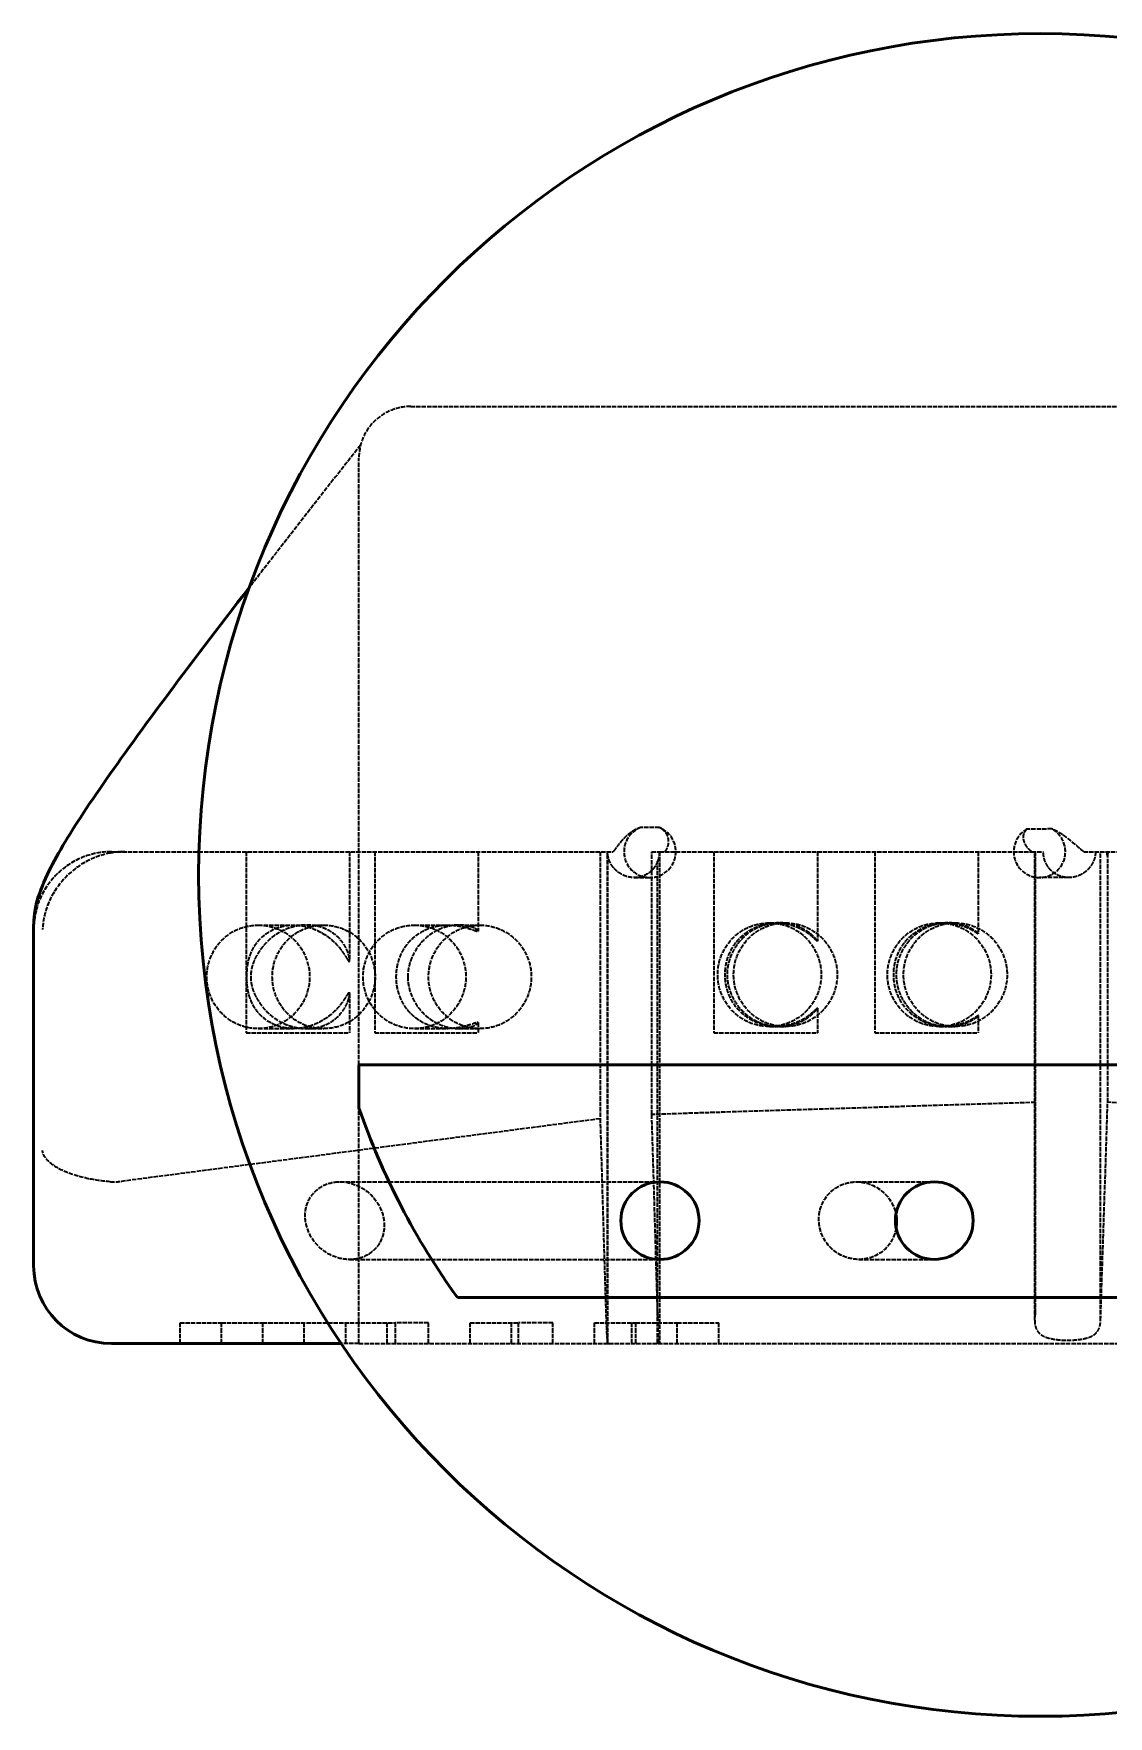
# Model space of a CAD drawing. Header units: millimetres. Extents: x -1239 to 1239, y -844 to 843.
# Drawn here: x -1239 to -201, y -782 to 843 of the extents above; entities that cross this region are included whole.
import ezdxf

# ---------------------------------------------------------------- set-up
doc = ezdxf.new("R2010")
doc.units = ezdxf.units.MM
doc.linetypes.add('Durchgehend', pattern=[0])
doc.linetypes.add('Gestrichelt', pattern=[5.7, 4.56, -1.14])
doc.layers.add('Sichtbar (ISO)', color=7, linetype='Durchgehend', lineweight=50)
doc.layers.add('Verdeckt (ISO)', color=7, linetype='Gestrichelt', lineweight=35)

# ---------------------------------------------------------------- blocks, each defined once
blk = doc.blocks.new('hand update_Blatt_3_ANSICHT5')
at = {"layer": 'Sichtbar (ISO)', "ltscale": 1.31579}
for p, q in [((-1238.7, -346.5), (-1238.7, -19.8)), ((-924.7, -193.8), (-924.7, -152.2)), ((-924.7, -152.2), (403.6, -152.2)), ((295.8, -377.1), (-829.7, -377.1)), ((-941.8, -421.5), (-1163.7, -421.5))]:
    blk.add_line(p, q, dxfattribs=at)
blk.add_circle((-266.9, 31), 812.5, dxfattribs=at)
at = {"layer": 'Sichtbar (ISO)', "ltscale": 1.31579, "extrusion": (0, 0, -1)}
for centre, radius, start, end in [((266.9, 31), 695.1, 324.0551, 341.1337), ((1163.7, -346.5), 75, 270, 0)]:
    blk.add_arc(centre, radius, start, end, dxfattribs=at)
for centre, major_axis, ratio, start_param, end_param in [((-634.1, -302.8), (37.8, 0), 0.991991, 3.141593, 9.424778), ((-369.3, -302.8), (37.5, 0), 0.999522, 3.141593, 9.424778), ((-443.2, -302.8), (-27.3, 26.5), 0.970343, 2.196342, 2.546958)]:
    blk.add_ellipse(centre, major_axis=major_axis, ratio=ratio, start_param=start_param, end_param=end_param, dxfattribs=at)
at = {"layer": 'Sichtbar (ISO)', "ltscale": 1.31579}
blk.add_open_spline([(-1030.5, 308.7), (-1061, 269.2), (-1088.3, 233.4), (-1136.8, 168.1), (-1157.9, 138.9), (-1192.6, 88.4), (-1206.2, 67.3), (-1221.8, 39.1), (-1226.3, 30.3), (-1234.1, 10.6), (-1238.7, 0.8), (-1238.7, -19.8)], degree=3, knots=[59.829263, 59.829263, 59.829263, 59.829263, 97.88328, 97.88328, 137.129441, 137.129441, 176.375602, 176.375602, 195.998682, 195.998682, 215.621762, 215.621762, 215.621762, 215.621762], dxfattribs=at)
at = {"layer": 'Verdeckt (ISO)', "ltscale": 0.921053}
for p, q in [((-874.7, 483.5), (353.5, 483.5)), ((-924.7, -152.2), (-924.7, 433.5)), ((-1163.5, 53.5), (-679.2, 53.5)), ((-1033.7, 53.5), (-1033.7, -121.5)), ((-933.7, 53.5), (-933.7, -51.3)), ((-909.5, 53.5), (-909.5, -121.5)), ((-809.5, 53.5), (-809.5, -23.2)), ((-691.9, 53.5), (-691.9, -204.4)), ((-684.7, -420.8), (-684.7, 53.5)), ((-684.5, -420.9), (-684.5, 50.1)), ((-642, -200.3), (-642, 53.5)), ((-642, 53.5), (-634.7, 53.5)), ((-634.7, 53.5), (-629.2, 53.5)), ((-634.7, 53.5), (-634.7, -420.8)), ((-629.2, 53.5), (-275.1, 53.5)), ((-582.1, 53.5), (-582.1, -121.5)), ((-482.1, 53.5), (-482.1, -32.9)), ((-426.8, 53.5), (-426.8, -121.5)), ((-326.8, 53.5), (-326.8, -25.7)), ((-275.1, 53.5), (-264, 53.5)), ((-272.4, -398.8), (-272.4, 53.5)), ((-271.7, -391.8), (-271.7, 53.5)), ((-225, 53.5), (125.4, 53.5)), ((-208.8, -398.8), (-208.8, 53.5)), ((-201.9, -188.5), (-201.9, 48.8)), ((-636.4, -420.8), (-636.4, 44.5)), ((-659, 28.5), (-643.8, 28.5)), ((-239.6, 28.5), (-267.7, 28.5)), ((-528.4, -15.3), (-521.8, -15.3)), ((-518.8, -15.3), (-513, -15.3)), ((-364.5, -15.3), (-358.8, -15.3)), ((-355.9, -15.3), (-349, -15.3)), ((-1021.9, -17.4), (-987.7, -17.4)), ((-975.1, -17.4), (-958.7, -17.4)), ((-871.1, -17.4), (-838.8, -17.4)), ((-828.1, -17.4), (-807.9, -17.4)), ((-933.7, -83.4), (-933.7, -121.5)), ((-809.5, -111.6), (-809.5, -121.5)), ((-482.1, -97.6), (-482.1, -121.5)), ((-326.8, -104.8), (-326.8, -121.5)), ((-1033.7, -121.5), (-933.7, -121.5)), ((-1021.9, -117.4), (-987.7, -117.4)), ((-975.1, -117.4), (-958.7, -117.4)), ((-909.5, -121.5), (-809.5, -121.5)), ((-871.1, -117.4), (-838.8, -117.4)), ((-828.1, -117.4), (-807.9, -117.4)), ((-582.1, -121.5), (-482.1, -121.5)), ((-528.4, -115.3), (-521.8, -115.3)), ((-518.8, -115.3), (-513, -115.3)), ((-426.8, -121.5), (-326.8, -121.5)), ((-364.5, -115.3), (-358.8, -115.3)), ((-355.9, -115.3), (-349, -115.3)), ((-924.7, -421.5), (-924.7, -193.8)), ((-271.7, -188.6), (-642, -200.3)), ((-208.8, -398.8), (-201.9, -188.5)), ((147.3, -208.3), (-201.9, -188.5)), ((-691.9, -204.4), (-1154, -264.9)), ((-691.9, -204.4), (-686.1, -398.8)), ((-636.1, -398.8), (-642, -200.3)), ((-943, -265.3), (-634.1, -265.3)), ((-444.3, -265.3), (-369.3, -265.3)), ((-933.7, -340.3), (-634.1, -340.3)), ((-442.1, -340.3), (-369.3, -340.3)), ((-1097.4, -401.5), (-1057.4, -401.5)), ((-1097.4, -421.5), (-1097.4, -401.5)), ((-1057.4, -401.5), (-1017.4, -401.5)), ((-1057.4, -421.5), (-1057.4, -401.5)), ((-1017.4, -401.5), (-889.5, -401.5)), ((-1017.4, -421.5), (-1017.4, -401.5)), ((-977.4, -421.5), (-977.4, -401.5)), ((-937.4, -421.5), (-937.4, -401.5)), ((-897.4, -421.5), (-897.4, -401.5)), ((-857.4, -401.5), (-889.5, -401.5)), ((-889.5, -421.5), (-889.5, -401.5)), ((-857.4, -421.5), (-857.4, -401.5)), ((-817.4, -401.5), (-770.8, -401.5)), ((-817.4, -421.5), (-817.4, -401.5)), ((-777.4, -421.5), (-777.4, -401.5)), ((-737.4, -401.5), (-770.8, -401.5)), ((-770.8, -421.5), (-770.8, -401.5)), ((-737.4, -421.5), (-737.4, -401.5)), ((-697.4, -401.5), (-657.4, -401.5)), ((-697.4, -421.5), (-697.4, -401.5)), ((-661.4, -421.5), (-661.4, -401.5)), ((-657.4, -421.5), (-657.4, -401.5)), ((-657.4, -401.5), (-617.4, -401.5)), ((-617.4, -401.5), (-577.4, -401.5)), ((-617.4, -421.5), (-617.4, -401.5)), ((-577.4, -421.5), (-577.4, -401.5)), ((-924.7, -421.5), (-941.8, -421.5)), ((-924.7, -421.5), (363.5, -421.5))]:
    blk.add_line(p, q, dxfattribs=at)
at = {"layer": 'Verdeckt (ISO)', "ltscale": 0.012344}
blk.add_line((-636.4, -420.8), (-634.7, -420.8), dxfattribs=at)
at = {"layer": 'Verdeckt (ISO)', "ltscale": 0.921053}
blk.add_arc((-874.7, 433.5), 50, 90, 180, dxfattribs=at)
for centre, major_axis, ratio, start_param, end_param in [((-643.8, 53.5), (0, 25), 0.999522, 0.361364, 5.915602), ((-267.7, 53.5), (0, -25), 0.99849, 3.647915, 8.929218), ((-226.5, 53.5), (0, 25), 0.99849, 4.52577, 4.712389), ((-528.4, -65.3), (0, 50), 0.999522, 1.570796326794897, 7.853981633974483), ((-513, -65.3), (0, 50), 0.999522, 1.570796326794897, 7.853981633974483), ((-364.5, -65.3), (0, 50), 0.999522, 1.570796326794897, 7.853981633974483), ((-349, -65.3), (0, 50), 0.999522, 1.570796326794897, 7.853981633974483), ((-1021.9, -67.4), (0, 50), 0.991991, 1.570796326794897, 7.853981633974483), ((-958.7, -67.4), (0, 50), 0.991991, 1.570796326794897, 7.853981633974483), ((-871.1, -67.4), (0, 50), 0.991991, 1.570796326794897, 7.853981633974483), ((-807.9, -67.4), (0, 50), 0.991991, 1.570796326794897, 7.853981633974483), ((-684.4, -346.5), (0, -75), 0.030917, 5.484569, 6.149663), ((-240.6, -398.8), (0, 32.7), 0.973907, 1.353976, 1.570796)]:
    blk.add_ellipse(centre, major_axis=major_axis, ratio=ratio, start_param=start_param, end_param=end_param, dxfattribs=at)
at = {"layer": 'Verdeckt (ISO)', "ltscale": 0.921053, "extrusion": (0, 0, -1)}
for centre, major_axis, ratio, start_param, end_param in [((17111, 5531.9), (-177333.6, 0), 0.030917, 4.812627, 4.812728), ((-9984.5, 5531.9), (99664.7, 0), 0.055011, 1.473026, 1.473268), ((-659.6, 53.5), (25.1, 0), 0.994138, 3.006526, 3.141593), ((-659.7, 53.5), (25, 0), 0.999522, 0, 0.369562), ((-163.4, 53.5), (-39.2, 0), 0.637573, 6.096567, 6.283185), ((-938.4, -302.8), (-30.1, 26.5), 0.883652, 0.658094, 6.941279), ((-443.2, -302.8), (-27.3, 26.5), 0.970343, 2.546958, 8.479528), ((-634.4, -346.5), (0, 75), 0.030917, 3.282585, 3.940209)]:
    blk.add_ellipse(centre, major_axis=major_axis, ratio=ratio, start_param=start_param, end_param=end_param, dxfattribs=at)
at = {"layer": 'Verdeckt (ISO)', "ltscale": 0.001675}
blk.add_ellipse((-627.4, -346.5), major_axis=(-430.4, 0), ratio=0.174253, start_param=1.437274, end_param=1.437811, dxfattribs=at)
at = {"layer": 'Verdeckt (ISO)', "ltscale": 0.921053}
for points, knots in [([(-923.1, 446.1), (-961.1, 398), (-996, 353.3), (-1028.6, 311.1), (-1029.6, 309.9), (-1030.5, 308.7)], [19.390958, 19.390958, 19.390958, 19.390958, 58.637119, 58.637119, 59.829263, 59.829263, 59.829263, 59.829263]), ([(-652.7, 76.9), (-653.5, 76.6), (-654.2, 76.3), (-655.7, 75.7), (-656.4, 75.4), (-657.8, 74.7), (-658.4, 74.4), (-660.2, 73.4), (-661.2, 72.7), (-663.1, 71.4), (-663.9, 70.8), (-666.3, 68.9), (-667.6, 67.6), (-670, 65.2), (-671, 64.1), (-673.8, 60.8), (-675.2, 58.9), (-677.5, 55.7), (-678.4, 54.5), (-679.2, 53.5)], [1.27441, 1.27441, 1.27441, 1.27441, 2.202558, 2.202558, 3.303837, 3.303837, 4.405116, 4.405116, 6.607675, 6.607675, 8.810233, 8.810233, 13.215349, 13.215349, 17.620465, 17.620465, 26.430698, 26.430698, 34.202419, 34.202419, 34.202419, 34.202419]), ([(-629.2, 53.5), (-628.4, 54.5), (-627.6, 55.7), (-626.3, 58.8), (-625.8, 60.7), (-625.7, 64), (-625.8, 65.1), (-626.3, 67.5), (-626.7, 68.8), (-627.7, 70.7), (-628.1, 71.3), (-629.1, 72.6), (-629.7, 73.3), (-630.8, 74.3), (-631.2, 74.6), (-632.1, 75.3), (-632.6, 75.6), (-633.7, 76.2), (-634.2, 76.5), (-634.9, 76.8)], [1.19175, 1.19175, 1.19175, 1.19175, 8.809741, 8.809741, 17.619483, 17.619483, 22.024353, 22.024353, 26.429224, 26.429224, 28.631659, 28.631659, 30.834094, 30.834094, 31.935312, 31.935312, 33.03653, 33.03653, 33.964682, 33.964682, 33.964682, 33.964682]), ([(-279.8, 75.3), (-280.1, 75.1), (-280.3, 74.9), (-281.3, 74), (-281.7, 73.3), (-282.9, 71.4), (-283.3, 70.1), (-283.6, 67.6), (-283.6, 66.5), (-283.1, 64.2), (-282.8, 63.1), (-281.5, 60.1), (-280.2, 58.3), (-277.6, 55.5), (-276.3, 54.4), (-275.1, 53.5)], [1.304851, 1.304851, 1.304851, 1.304851, 2.054655, 2.054655, 4.10931, 4.10931, 8.218621, 8.218621, 12.327931, 12.327931, 16.437241, 16.437241, 24.655862, 24.655862, 31.477613, 31.477613, 31.477613, 31.477613]), ([(-225, 53.5), (-226.3, 54.4), (-227.7, 55.5), (-231.1, 58.4), (-233.1, 60.2), (-236.8, 63.3), (-238.1, 64.4), (-240.9, 66.6), (-242.5, 67.8), (-246, 70.3), (-248, 71.5), (-251.5, 73.5), (-252.7, 74.1), (-254.7, 75), (-255.2, 75.2), (-255.8, 75.5)], [1.12549, 1.12549, 1.12549, 1.12549, 8.219193, 8.219193, 16.438387, 16.438387, 20.547984, 20.547984, 24.65758, 24.65758, 28.767177, 28.767177, 30.821976, 30.821976, 31.571764, 31.571764, 31.571764, 31.571764]), ([(-1163.5, 53.5), (-1173.4, 53.5), (-1183.2, 51.5), (-1201.3, 44), (-1209.6, 38.4), (-1223.5, 24.6), (-1229.1, 16.2), (-1236.6, -1.9), (-1238.5, -11.7), (-1238.5, -21.5)], [0, 0, 0, 0, 0.252672, 0.252672, 0.505345, 0.505345, 0.758017, 0.758017, 1.010689, 1.010689, 1.010689, 1.010689]), ([(-1164.7, 52.2), (-1172, 50.8), (-1178.9, 48.4), (-1193.3, 41.4), (-1200.2, 36.3), (-1213.5, 23.4), (-1219.2, 15.1), (-1227.3, -2.5), (-1229.6, -12), (-1230.1, -21.5), (-1230.1, -21.5), (-1230.1, -21.5)], [0, 0, 0, 0, 2.260371, 2.260371, 5.150924, 5.150924, 8.882248, 8.882248, 12.865769, 12.865769, 12.871158, 12.871158, 12.871158, 12.871158]), ([(-1150.7, 53.5), (-1153, 53.5), (-1155.5, 53.4), (-1160.2, 52.9), (-1162.5, 52.6), (-1164.7, 52.2)], [33.636512, 33.636512, 33.636512, 33.636512, 34.34788, 34.34788, 34.976624, 34.976624, 34.976624, 34.976624]), ([(-636.4, 44.5), (-636.4, 44.4), (-636.4, 44.3), (-636.5, 43.9), (-636.6, 43.6), (-637.1, 42.5), (-637.5, 41.6), (-638.6, 39.6), (-639.3, 38.5), (-641, 36.4), (-641.9, 35.4), (-643.9, 33.6), (-645, 32.8), (-647.5, 31.3), (-648.8, 30.6), (-651.7, 29.5), (-653.3, 29.1), (-656.5, 28.6), (-658.1, 28.4), (-661.4, 28.5), (-663.1, 28.8), (-666.4, 29.5), (-668, 30.1), (-670.9, 31.4), (-672.3, 32.2), (-674.9, 34), (-676, 35), (-678.3, 37.2), (-679.4, 38.5), (-681.2, 41.2), (-682, 42.6), (-683.2, 45.3), (-683.6, 46.6), (-684.1, 48.3), (-684.2, 48.8), (-684.3, 49.5), (-684.4, 49.7), (-684.5, 50), (-684.5, 50.1), (-684.5, 50.1), (-684.5, 50.1), (-684.5, 50.1), (-684.5, 50.1)], [-8.580743, -8.580743, -8.580743, -8.580743, -8.396914, -8.396914, -8.124535, -8.124535, -7.579776, -7.579776, -7.035018, -7.035018, -6.490259, -6.490259, -6.004938, -6.004938, -5.519618, -5.519618, -5.034297, -5.034297, -4.548977, -4.548977, -4.046698, -4.046698, -3.54442, -3.54442, -3.042142, -3.042142, -2.539863, -2.539863, -1.904898, -1.904898, -1.269932, -1.269932, -0.634966, -0.634966, -0.317483, -0.317483, -0.158741, -0.158741, 0, 0, 0, 0.002193, 0.002193, 0.002193, 0.002193]), ([(-213.7, 53.5), (-213.7, 51.7), (-213.9, 50), (-214.6, 46.8), (-215.2, 45.2), (-216.5, 42.3), (-217.3, 40.9), (-219.2, 38.3), (-220.2, 37.1), (-222.4, 34.9), (-223.6, 33.9), (-226.4, 32.1), (-227.8, 31.2), (-231, 29.9), (-232.7, 29.4), (-236.1, 28.7), (-237.8, 28.5), (-241.2, 28.5), (-242.8, 28.6), (-246, 29.3), (-247.6, 29.8), (-250.6, 31), (-252.1, 31.8), (-254.7, 33.6), (-255.9, 34.6), (-258, 36.8), (-259, 38), (-260.7, 40.7), (-261.5, 42.2), (-262.8, 45.2), (-263.2, 46.8), (-263.9, 50.1), (-264, 51.8), (-264, 53.5)], [0, 0, 0, 0, 0.530234, 0.530234, 1.060468, 1.060468, 1.590702, 1.590702, 2.120937, 2.120937, 2.638198, 2.638198, 3.15546, 3.15546, 3.672721, 3.672721, 4.189983, 4.189983, 4.671838, 4.671838, 5.153692, 5.153692, 5.635547, 5.635547, 6.117401, 6.117401, 6.617131, 6.617131, 7.116861, 7.116861, 7.616591, 7.616591, 8.116321, 8.116321, 8.116321, 8.116321]), ([(-569.3, -65.3), (-569.3, -62.4), (-569, -59.4), (-567.9, -53.7), (-567.1, -50.8), (-565.1, -45.4), (-563.8, -42.8), (-560.9, -37.8), (-559.3, -35.6), (-555.6, -31.2), (-553.3, -28.8), (-549.4, -25.6), (-548, -24.6), (-545.2, -22.8), (-543.8, -22), (-540.3, -20.1), (-538, -19.1), (-533.2, -17.3), (-530.7, -16.7), (-525.6, -15.7), (-523.1, -15.4), (-518.1, -15.2), (-515.7, -15.3), (-511.1, -15.8), (-508.7, -16.3), (-504.2, -17.4), (-502, -18.2), (-498, -19.9), (-496.1, -20.9), (-492.8, -22.8), (-491.3, -23.9), (-488.7, -25.8), (-487.6, -26.8), (-485.5, -28.7), (-484.7, -29.6), (-483.3, -31.2), (-482.8, -31.9), (-482.2, -32.7), (-482, -33), (-482.2, -33), (-482.5, -32.7), (-483.4, -31.9), (-484.1, -31.2), (-485.8, -29.6), (-486.8, -28.7), (-489.1, -26.8), (-490.4, -25.8), (-493.1, -23.9), (-494.7, -22.8), (-498.3, -20.9), (-500.3, -19.9), (-504.5, -18.2), (-506.8, -17.4), (-511.5, -16.3), (-513.9, -15.8), (-518.7, -15.3), (-521.1, -15.2), (-526.1, -15.4), (-528.7, -15.7), (-533.8, -16.7), (-536.3, -17.3), (-541.1, -19.1), (-543.3, -20.1), (-546.8, -22), (-548.2, -22.8), (-550.9, -24.6), (-552.2, -25.6), (-556, -28.8), (-558.3, -31.2), (-561.8, -35.6), (-563.4, -37.8), (-566.1, -42.8), (-567.3, -45.4), (-569.3, -50.8), (-570, -53.7), (-571, -59.4), (-571.2, -62.4), (-571.2, -68.2), (-571, -71.1), (-570, -76.9), (-569.3, -79.7), (-567.3, -85.2), (-566.1, -87.8), (-563.4, -92.7), (-561.8, -95), (-558.3, -99.4), (-556, -101.7), (-552.2, -104.9), (-550.9, -105.9), (-548.2, -107.7), (-546.8, -108.6), (-543.3, -110.4), (-541.1, -111.5), (-536.3, -113.2), (-533.8, -113.9), (-528.7, -114.9), (-526.1, -115.1), (-521.1, -115.3), (-518.7, -115.2), (-513.9, -114.7), (-511.5, -114.3), (-506.8, -113.1), (-504.5, -112.3), (-500.3, -110.6), (-498.3, -109.7), (-494.7, -107.7), (-493.1, -106.7), (-490.4, -104.7), (-489.1, -103.7), (-486.8, -101.8), (-485.8, -100.9), (-484.1, -99.3), (-483.4, -98.7), (-482.5, -97.8), (-482.2, -97.6), (-482, -97.6), (-482.2, -97.8), (-482.8, -98.7), (-483.3, -99.3), (-484.7, -100.9), (-485.5, -101.8), (-487.6, -103.7), (-488.7, -104.7), (-491.3, -106.7), (-492.8, -107.7), (-496.1, -109.7), (-498, -110.6), (-502, -112.3), (-504.2, -113.1), (-508.7, -114.3), (-511.1, -114.7), (-515.7, -115.2), (-518.1, -115.3), (-523.1, -115.1), (-525.6, -114.9), (-530.7, -113.9), (-533.2, -113.2), (-538, -111.5), (-540.3, -110.4), (-543.8, -108.6), (-545.2, -107.7), (-548, -105.9), (-549.4, -104.9), (-553.3, -101.7), (-555.6, -99.4), (-559.3, -95), (-560.9, -92.7), (-563.8, -87.8), (-565.1, -85.2), (-567.1, -79.7), (-567.9, -76.9), (-569, -71.1), (-569.3, -68.2), (-569.3, -65.3)], [0, 0, 0, 0, 0.869391, 0.869391, 1.738781, 1.738781, 2.608172, 2.608172, 3.477562, 3.477562, 4.443994, 4.443994, 4.927211, 4.927211, 5.410427, 5.410427, 6.142339, 6.142339, 6.874252, 6.874252, 7.606164, 7.606164, 8.338077, 8.338077, 9.112158, 9.112158, 9.886239, 9.886239, 10.66032, 10.66032, 11.4344, 11.4344, 12.184093, 12.184093, 12.933786, 12.933786, 13.683479, 13.683479, 14.433172, 14.433172, 15.182865, 15.182865, 15.932558, 15.932558, 16.682251, 16.682251, 17.431944, 17.431944, 18.206024, 18.206024, 18.980105, 18.980105, 19.754186, 19.754186, 20.528267, 20.528267, 21.26018, 21.26018, 21.992092, 21.992092, 22.724005, 22.724005, 23.455917, 23.455917, 23.939133, 23.939133, 24.422349, 24.422349, 25.388782, 25.388782, 26.258172, 26.258172, 27.127563, 27.127563, 27.996953, 27.996953, 28.866344, 28.866344, 29.735735, 29.735735, 30.605125, 30.605125, 31.474516, 31.474516, 32.343906, 32.343906, 33.310338, 33.310338, 33.793555, 33.793555, 34.276771, 34.276771, 35.008683, 35.008683, 35.740596, 35.740596, 36.472508, 36.472508, 37.204421, 37.204421, 37.978502, 37.978502, 38.752583, 38.752583, 39.526664, 39.526664, 40.300744, 40.300744, 41.050437, 41.050437, 41.80013, 41.80013, 42.549823, 42.549823, 43.299516, 43.299516, 44.049209, 44.049209, 44.798902, 44.798902, 45.548595, 45.548595, 46.298287, 46.298287, 47.072368, 47.072368, 47.846449, 47.846449, 48.62053, 48.62053, 49.394611, 49.394611, 50.126524, 50.126524, 50.858436, 50.858436, 51.590349, 51.590349, 52.322261, 52.322261, 52.805477, 52.805477, 53.288693, 53.288693, 54.255126, 54.255126, 55.124516, 55.124516, 55.993907, 55.993907, 56.863297, 56.863297, 57.732688, 57.732688, 57.732688, 57.732688]), ([(-406.1, -65.3), (-406.1, -62.3), (-405.8, -59.3), (-404.7, -53.3), (-403.9, -50.4), (-401.7, -44.7), (-400.3, -42), (-397.2, -36.9), (-395.4, -34.5), (-391.6, -30.2), (-389.4, -28.1), (-384.5, -24.2), (-381.9, -22.5), (-377.3, -20.1), (-375.2, -19.1), (-370.9, -17.5), (-368.6, -16.9), (-364.1, -15.9), (-361.8, -15.6), (-357.4, -15.2), (-355.3, -15.2), (-351.3, -15.4), (-349.3, -15.7), (-345.5, -16.4), (-343.7, -16.8), (-340.2, -17.9), (-338.6, -18.5), (-335.8, -19.7), (-334.5, -20.3), (-332.4, -21.5), (-331.4, -22.1), (-329.6, -23.3), (-328.9, -23.8), (-327.7, -24.7), (-327.3, -25.1), (-326.8, -25.6), (-326.7, -25.7), (-326.8, -25.7), (-327.1, -25.6), (-327.9, -25.1), (-328.4, -24.7), (-329.9, -23.8), (-330.7, -23.3), (-332.7, -22.1), (-333.9, -21.5), (-336.3, -20.3), (-337.6, -19.7), (-340.7, -18.5), (-342.4, -17.9), (-346, -16.8), (-348, -16.4), (-352, -15.7), (-354, -15.4), (-358.1, -15.2), (-360.3, -15.2), (-364.8, -15.6), (-367.1, -15.9), (-371.7, -16.9), (-373.9, -17.5), (-378.3, -19.1), (-380.4, -20.1), (-384.9, -22.5), (-387.6, -24.2), (-392.4, -28.1), (-394.6, -30.2), (-398.2, -34.5), (-400, -36.9), (-403, -42), (-404.3, -44.7), (-406.4, -50.4), (-407.2, -53.3), (-408.3, -59.3), (-408.5, -62.3), (-408.5, -68.2), (-408.3, -71.2), (-407.2, -77.2), (-406.4, -80.2), (-404.3, -85.8), (-403, -88.6), (-400, -93.7), (-398.2, -96), (-394.6, -100.3), (-392.4, -102.5), (-387.6, -106.3), (-384.9, -108), (-380.4, -110.4), (-378.3, -111.4), (-373.9, -113), (-371.7, -113.7), (-367.1, -114.6), (-364.8, -115), (-360.3, -115.3), (-358.1, -115.3), (-354, -115.1), (-352, -114.9), (-348, -114.2), (-346, -113.7), (-342.4, -112.7), (-340.7, -112.1), (-337.6, -110.8), (-336.3, -110.2), (-333.9, -109), (-332.7, -108.4), (-330.7, -107.3), (-329.9, -106.7), (-328.4, -105.8), (-327.9, -105.4), (-327.1, -104.9), (-326.8, -104.8), (-326.7, -104.8), (-326.8, -104.9), (-327.3, -105.4), (-327.7, -105.8), (-328.9, -106.7), (-329.6, -107.3), (-331.4, -108.4), (-332.4, -109), (-334.5, -110.2), (-335.8, -110.8), (-338.6, -112.1), (-340.2, -112.7), (-343.7, -113.7), (-345.5, -114.2), (-349.3, -114.9), (-351.3, -115.1), (-355.3, -115.3), (-357.4, -115.3), (-361.8, -115), (-364.1, -114.6), (-368.6, -113.7), (-370.9, -113), (-375.2, -111.4), (-377.3, -110.4), (-381.9, -108), (-384.5, -106.3), (-389.4, -102.5), (-391.6, -100.3), (-395.4, -96), (-397.2, -93.7), (-400.3, -88.6), (-401.7, -85.8), (-403.9, -80.2), (-404.7, -77.2), (-405.8, -71.2), (-406.1, -68.2), (-406.1, -65.3)], [0, 0, 0, 0, 0.881722, 0.881722, 1.763444, 1.763444, 2.645165, 2.645165, 3.526887, 3.526887, 4.396326, 4.396326, 5.265764, 5.265764, 5.932517, 5.932517, 6.599269, 6.599269, 7.266021, 7.266021, 7.932774, 7.932774, 8.613634, 8.613634, 9.294494, 9.294494, 9.975354, 9.975354, 10.656215, 10.656215, 11.326542, 11.326542, 11.996869, 11.996869, 12.667197, 12.667197, 13.337524, 13.337524, 14.007851, 14.007851, 14.678179, 14.678179, 15.348506, 15.348506, 16.018833, 16.018833, 16.699694, 16.699694, 17.380554, 17.380554, 18.061414, 18.061414, 18.742274, 18.742274, 19.409027, 19.409027, 20.075779, 20.075779, 20.742531, 20.742531, 21.409284, 21.409284, 22.278722, 22.278722, 23.148161, 23.148161, 24.029883, 24.029883, 24.911604, 24.911604, 25.793326, 25.793326, 26.675048, 26.675048, 27.55677, 27.55677, 28.438491, 28.438491, 29.320213, 29.320213, 30.201935, 30.201935, 31.071374, 31.071374, 31.940812, 31.940812, 32.607565, 32.607565, 33.274317, 33.274317, 33.941069, 33.941069, 34.607822, 34.607822, 35.288682, 35.288682, 35.969542, 35.969542, 36.650402, 36.650402, 37.331263, 37.331263, 38.00159, 38.00159, 38.671917, 38.671917, 39.342245, 39.342245, 40.012572, 40.012572, 40.682899, 40.682899, 41.353227, 41.353227, 42.023554, 42.023554, 42.693881, 42.693881, 43.374742, 43.374742, 44.055602, 44.055602, 44.736462, 44.736462, 45.417322, 45.417322, 46.084075, 46.084075, 46.750827, 46.750827, 47.417579, 47.417579, 48.084332, 48.084332, 48.95377, 48.95377, 49.823209, 49.823209, 50.704931, 50.704931, 51.586652, 51.586652, 52.468374, 52.468374, 53.350096, 53.350096, 53.350096, 53.350096]), ([(-1029.2, -67.4), (-1029.2, -66.1), (-1029.1, -65), (-1028.9, -62.8), (-1028.7, -61.8), (-1028.2, -58.7), (-1027.7, -56.9), (-1026.5, -53.2), (-1025.7, -51.4), (-1024.1, -47.8), (-1023.1, -46.1), (-1019.9, -40.9), (-1017.4, -37.6), (-1011.3, -31.4), (-1007.8, -28.5), (-1001.6, -24.6), (-999.1, -23.2), (-993.6, -20.8), (-990.7, -19.7), (-984.8, -18.2), (-981.7, -17.7), (-975.7, -17.3), (-972.8, -17.3), (-966.9, -18), (-963.9, -18.6), (-958.3, -20.4), (-955.6, -21.6), (-950.8, -24.3), (-948.6, -25.9), (-944.7, -29.2), (-943, -31), (-940, -34.7), (-938.7, -36.7), (-936.5, -40.8), (-935.6, -42.9), (-934.6, -45.8), (-934.4, -46.8), (-934, -48.5), (-933.8, -49.3), (-933.7, -50.8), (-933.6, -51.4), (-933.7, -52.3), (-933.8, -52.5), (-934.3, -52.5), (-934.6, -52.3), (-935.2, -51.4), (-935.6, -50.8), (-936.5, -49.3), (-937, -48.5), (-938.1, -46.8), (-938.7, -45.8), (-940.7, -42.9), (-942.2, -40.8), (-945.6, -36.7), (-947.6, -34.7), (-951.6, -31), (-953.8, -29.2), (-958.6, -25.9), (-961.3, -24.3), (-966.9, -21.6), (-969.9, -20.4), (-976.1, -18.6), (-979.3, -18), (-985.4, -17.3), (-988.4, -17.3), (-994.4, -17.7), (-997.3, -18.2), (-1002.9, -19.7), (-1005.6, -20.8), (-1010.5, -23.2), (-1012.8, -24.6), (-1018.1, -28.5), (-1020.9, -31.4), (-1025.6, -37.6), (-1027.4, -40.9), (-1029.6, -46.1), (-1030.2, -47.8), (-1031.2, -51.4), (-1031.6, -53.2), (-1032.2, -56.9), (-1032.5, -58.7), (-1032.7, -61.8), (-1032.8, -62.8), (-1032.9, -65), (-1032.9, -66.1), (-1032.9, -68.6), (-1032.9, -69.7), (-1032.8, -71.9), (-1032.7, -73), (-1032.5, -76), (-1032.2, -77.9), (-1031.6, -81.6), (-1031.2, -83.3), (-1030.2, -86.9), (-1029.6, -88.6), (-1027.4, -93.8), (-1025.6, -97.1), (-1020.9, -103.3), (-1018.1, -106.2), (-1012.8, -110.2), (-1010.5, -111.6), (-1005.6, -114), (-1002.9, -115), (-997.3, -116.5), (-994.4, -117), (-988.4, -117.4), (-985.4, -117.4), (-979.3, -116.8), (-976.1, -116.1), (-969.9, -114.3), (-966.9, -113.2), (-961.3, -110.4), (-958.6, -108.8), (-953.8, -105.5), (-951.6, -103.7), (-947.6, -100), (-945.6, -98), (-942.2, -93.9), (-940.7, -91.8), (-938.7, -88.9), (-938.1, -88), (-937, -86.2), (-936.5, -85.4), (-935.6, -84), (-935.2, -83.4), (-934.6, -82.5), (-934.3, -82.2), (-933.8, -82.2), (-933.7, -82.5), (-933.6, -83.4), (-933.7, -84), (-933.8, -85.4), (-934, -86.2), (-934.4, -88), (-934.6, -88.9), (-935.6, -91.8), (-936.5, -93.9), (-938.7, -98), (-940, -100), (-943, -103.7), (-944.7, -105.5), (-948.6, -108.8), (-950.8, -110.4), (-955.6, -113.2), (-958.3, -114.3), (-963.9, -116.1), (-966.9, -116.8), (-972.8, -117.4), (-975.7, -117.4), (-981.7, -117), (-984.8, -116.5), (-990.7, -115), (-993.6, -114), (-999.1, -111.6), (-1001.6, -110.2), (-1007.8, -106.2), (-1011.3, -103.3), (-1017.4, -97.1), (-1019.9, -93.8), (-1023.1, -88.6), (-1024.1, -86.9), (-1025.7, -83.3), (-1026.5, -81.6), (-1027.7, -77.9), (-1028.2, -76), (-1028.7, -73), (-1028.9, -71.9), (-1029.1, -69.7), (-1029.2, -68.6), (-1029.2, -67.4)], [0, 0, 0, 0, 0.368922, 0.368922, 0.737843, 0.737843, 1.475686, 1.475686, 2.213529, 2.213529, 2.951373, 2.951373, 4.427059, 4.427059, 5.902745, 5.902745, 6.782244, 6.782244, 7.661742, 7.661742, 8.541241, 8.541241, 9.42074, 9.42074, 10.375657, 10.375657, 11.330574, 11.330574, 12.285491, 12.285491, 13.240408, 13.240408, 14.25779, 14.25779, 15.275172, 15.275172, 15.783863, 15.783863, 16.292554, 16.292554, 16.801245, 16.801245, 17.309936, 17.309936, 17.818627, 17.818627, 18.327319, 18.327319, 18.83601, 18.83601, 19.344701, 19.344701, 20.362083, 20.362083, 21.379465, 21.379465, 22.334382, 22.334382, 23.289299, 23.289299, 24.244216, 24.244216, 25.199133, 25.199133, 26.078632, 26.078632, 26.95813, 26.95813, 27.837629, 27.837629, 28.717128, 28.717128, 30.192814, 30.192814, 31.6685, 31.6685, 32.406343, 32.406343, 33.144187, 33.144187, 33.88203, 33.88203, 34.250951, 34.250951, 34.619873, 34.619873, 34.988794, 34.988794, 35.357716, 35.357716, 36.095559, 36.095559, 36.833402, 36.833402, 37.571245, 37.571245, 39.046932, 39.046932, 40.522618, 40.522618, 41.402117, 41.402117, 42.281615, 42.281615, 43.161114, 43.161114, 44.040612, 44.040612, 44.995529, 44.995529, 45.950446, 45.950446, 46.905364, 46.905364, 47.860281, 47.860281, 48.877663, 48.877663, 49.895045, 49.895045, 50.403736, 50.403736, 50.912427, 50.912427, 51.421118, 51.421118, 51.929809, 51.929809, 52.4385, 52.4385, 52.947191, 52.947191, 53.455882, 53.455882, 53.964574, 53.964574, 54.981956, 54.981956, 55.999338, 55.999338, 56.954255, 56.954255, 57.909172, 57.909172, 58.864089, 58.864089, 59.819006, 59.819006, 60.698505, 60.698505, 61.578003, 61.578003, 62.457502, 62.457502, 63.337, 63.337, 64.812687, 64.812687, 66.288373, 66.288373, 67.026216, 67.026216, 67.764059, 67.764059, 68.501902, 68.501902, 68.870824, 68.870824, 69.239746, 69.239746, 69.239746, 69.239746]), ([(-877.5, -67.4), (-877.5, -64.4), (-877.2, -61.4), (-876.1, -55.5), (-875.2, -52.5), (-872.9, -46.8), (-871.5, -44), (-868.3, -38.9), (-866.5, -36.5), (-862.7, -32.3), (-860.6, -30.3), (-856, -26.6), (-853.6, -25), (-849.5, -22.7), (-847.6, -21.7), (-843.7, -20.1), (-841.7, -19.5), (-837.7, -18.4), (-835.8, -18), (-832.1, -17.5), (-830.3, -17.4), (-825.3, -17.3), (-822.2, -17.7), (-817, -18.8), (-814.9, -19.6), (-811.6, -21.2), (-810.5, -22), (-809.4, -23.1), (-809.4, -23.4), (-810.4, -23.4), (-811.5, -23.1), (-814.8, -22), (-816.9, -21.2), (-822.1, -19.6), (-825.1, -18.8), (-831.9, -17.7), (-835.6, -17.3), (-841.4, -17.4), (-843.4, -17.5), (-847.6, -18), (-849.7, -18.4), (-854, -19.5), (-856.1, -20.1), (-860.1, -21.7), (-862.1, -22.7), (-866.2, -25), (-868.6, -26.6), (-873.1, -30.3), (-875.1, -32.3), (-878.7, -36.5), (-880.3, -38.9), (-883.3, -44), (-884.6, -46.8), (-886.6, -52.5), (-887.4, -55.5), (-888.4, -61.4), (-888.6, -64.4), (-888.6, -70.3), (-888.4, -73.3), (-887.4, -79.3), (-886.6, -82.2), (-884.6, -88), (-883.3, -90.7), (-880.3, -95.9), (-878.7, -98.3), (-875.1, -102.4), (-873.1, -104.5), (-868.6, -108.1), (-866.2, -109.7), (-862.1, -112.1), (-860.1, -113), (-856.1, -114.6), (-854, -115.3), (-849.7, -116.3), (-847.6, -116.7), (-843.4, -117.2), (-841.4, -117.3), (-835.6, -117.4), (-831.9, -117), (-825.1, -115.9), (-822.1, -115.1), (-816.9, -113.5), (-814.8, -112.8), (-811.5, -111.7), (-810.4, -111.4), (-809.4, -111.4), (-809.4, -111.7), (-810.5, -112.8), (-811.6, -113.5), (-814.9, -115.1), (-817, -115.9), (-822.2, -117), (-825.3, -117.4), (-830.3, -117.3), (-832.1, -117.2), (-835.8, -116.7), (-837.7, -116.3), (-841.7, -115.3), (-843.7, -114.6), (-847.6, -113), (-849.5, -112.1), (-853.6, -109.7), (-856, -108.1), (-860.6, -104.5), (-862.7, -102.4), (-866.5, -98.3), (-868.3, -95.9), (-871.5, -90.7), (-872.9, -88), (-875.2, -82.2), (-876.1, -79.3), (-877.2, -73.3), (-877.5, -70.3), (-877.5, -67.4)], [0, 0, 0, 0, 0.873887, 0.873887, 1.747775, 1.747775, 2.621662, 2.621662, 3.495549, 3.495549, 4.301404, 4.301404, 5.107258, 5.107258, 5.727845, 5.727845, 6.348432, 6.348432, 6.969019, 6.969019, 7.589606, 7.589606, 8.874019, 8.874019, 10.158433, 10.158433, 11.442846, 11.442846, 12.727259, 12.727259, 14.011672, 14.011672, 15.296085, 15.296085, 16.580498, 16.580498, 17.864911, 17.864911, 18.485498, 18.485498, 19.106085, 19.106085, 19.726672, 19.726672, 20.347259, 20.347259, 21.153114, 21.153114, 21.958968, 21.958968, 22.832856, 22.832856, 23.706743, 23.706743, 24.58063, 24.58063, 25.454518, 25.454518, 26.328405, 26.328405, 27.202292, 27.202292, 28.07618, 28.07618, 28.950067, 28.950067, 29.755922, 29.755922, 30.561776, 30.561776, 31.182363, 31.182363, 31.80295, 31.80295, 32.423537, 32.423537, 33.044124, 33.044124, 34.328537, 34.328537, 35.61295, 35.61295, 36.897363, 36.897363, 38.181777, 38.181777, 39.46619, 39.46619, 40.750603, 40.750603, 42.035016, 42.035016, 43.319429, 43.319429, 43.940016, 43.940016, 44.560603, 44.560603, 45.18119, 45.18119, 45.801777, 45.801777, 46.607631, 46.607631, 47.413486, 47.413486, 48.287373, 48.287373, 49.161261, 49.161261, 50.035148, 50.035148, 50.909035, 50.909035, 50.909035, 50.909035]), ([(-1164.7, -265.2), (-1173.8, -264.5), (-1182.5, -263.2), (-1198.9, -259.2), (-1206.3, -256.6), (-1217.7, -251), (-1221.9, -248), (-1227.9, -241.8), (-1229.7, -238.5), (-1230.1, -235.2), (-1230.1, -235.2), (-1230.1, -235.1)], [-10.93881, -10.93881, -10.93881, -10.93881, -8.170713, -8.170713, -5.227786, -5.227786, -2.632342, -2.632342, 0, 0, 0.004212, 0.004212, 0.004212, 0.004212]), ([(-272.4, -398.8), (-272.4, -400.4), (-272.3, -401.8), (-271.7, -405.3), (-271, -407.3), (-269, -410.6), (-267.6, -412), (-264.5, -414.1), (-262.9, -414.9), (-259.2, -416.2), (-257.1, -416.7), (-252.7, -417.5), (-250.3, -417.8), (-245.5, -418.2), (-243, -418.2), (-238.2, -418.2), (-235.7, -418.2), (-230.9, -417.8), (-228.5, -417.5), (-224.1, -416.7), (-222.1, -416.2), (-218.4, -414.9), (-216.8, -414.1), (-213.6, -412), (-212.2, -410.6), (-210.2, -407.3), (-209.5, -405.3), (-208.9, -401.8), (-208.8, -400.4), (-208.8, -398.8)], [1.254704, 1.254704, 1.254704, 1.254704, 1.864811, 1.864811, 2.797217, 2.797217, 3.729622, 3.729622, 4.452153, 4.452153, 5.174685, 5.174685, 5.897216, 5.897216, 6.619747, 6.619747, 7.342278, 7.342278, 8.06481, 8.06481, 8.787341, 8.787341, 9.509872, 9.509872, 10.442278, 10.442278, 11.374683, 11.374683, 11.98479, 11.98479, 11.98479, 11.98479]), ([(-684.5, -420.9), (-684.5, -421), (-684.3, -421.2), (-683.8, -421.4), (-683.3, -421.5), (-682.5, -421.5), (-682.3, -421.5), (-682, -421.5)], [11.1334984, 11.1334984, 11.1334984, 11.1334984, 11.5141274, 11.5141274, 11.9672225, 11.9672225, 12.1234108, 12.1234108, 12.1234108, 12.1234108]), ([(-638.9, -421.5), (-638.7, -421.5), (-638.4, -421.5), (-637.6, -421.5), (-637.2, -421.4), (-636.6, -421.1), (-636.4, -421), (-636.4, -420.8)], [2.571166, 2.571166, 2.571166, 2.571166, 2.727355, 2.727355, 3.18045, 3.18045, 3.620783, 3.620783, 3.620783, 3.620783])]:
    blk.add_open_spline(points, degree=3, knots=knots, dxfattribs=at)
blk.add_open_spline([(-1164.7, -265.2), (-1161.1, -265.4), (-1157.6, -265.3), (-1154, -264.9)], degree=3, dxfattribs=at)

msp = doc.modelspace()

# ---------------------------------------------------------------- block references
msp.add_blockref('hand update_Blatt_3_ANSICHT5', (0, 0))

doc.saveas('drawing.dxf')
